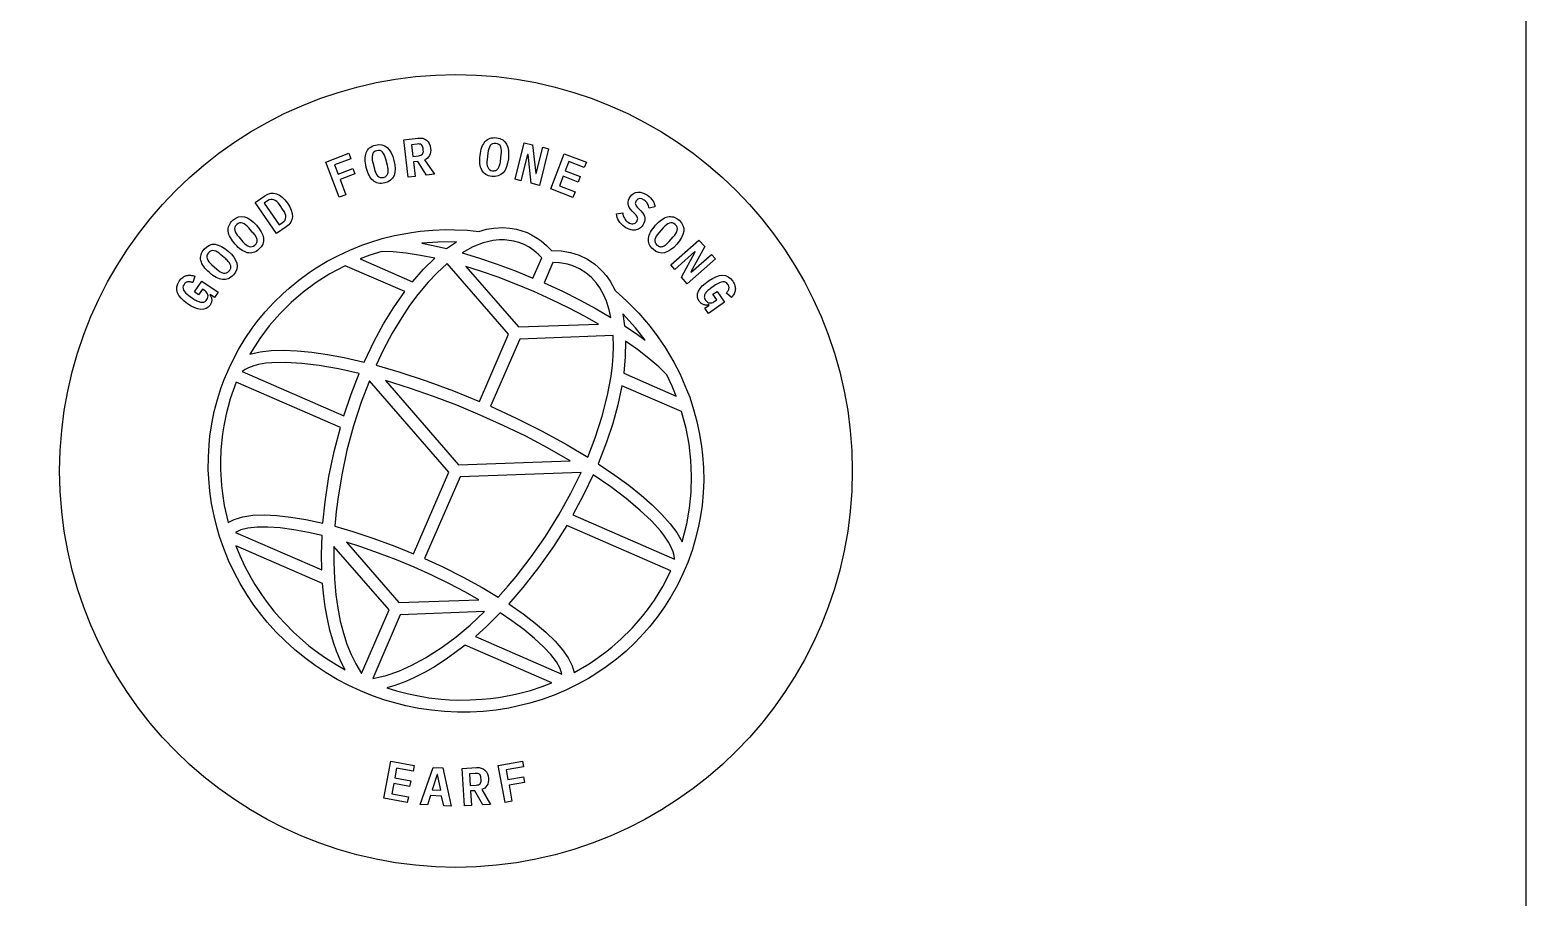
# Model space of a CAD drawing. Header units: millimetres. Extents: x 0 to 600, y 0 to 400.
# Drawn here: x 524.5 to 600, y 180.5 to 224.2 of the extents above; entities that cross this region are included whole.
import ezdxf

# ---------------------------------------------------------------- set-up
doc = ezdxf.new("R2010")
doc.units = ezdxf.units.MM
for name, color, linetype in [('CUT', 7, 'Continuous'), ('ENGRAVE_BACK_MIRRORED', 7, 'Continuous'), ('ENGRAVE_FRONT', 7, 'Continuous'), ('SHEET', 7, 'Continuous')]:
    doc.layers.add(name, color=color, linetype=linetype)

msp = doc.modelspace()

# ---------------------------------------------------------------- linework, layer by layer
at = {"layer": 'CUT'}
msp.add_circle((546, 202), 20, dxfattribs=at)
at = {"layer": 'ENGRAVE_BACK_MIRRORED'}
for points in [[(557.992, 205.107), (558.16, 204.486), (558.295, 203.859), (558.396, 203.226), (558.445, 202.797), (558.49, 202.16), (558.499, 201.522), (558.475, 200.891), (558.417, 200.258), (558.324, 199.629), (558.243, 199.208), (558.094, 198.591), (557.912, 197.983), (557.697, 197.386), (557.452, 196.807), (557.174, 196.238), (556.865, 195.684), (556.526, 195.147), (556.158, 194.629), (555.763, 194.132), (555.48, 193.808), (555.045, 193.351), (554.58, 192.914), (554.092, 192.502), (553.582, 192.116), (553.052, 191.758), (552.682, 191.531), (552.12, 191.22), (551.541, 190.939), (550.947, 190.688), (550.345, 190.469), (549.726, 190.28), (549.096, 190.124), (548.667, 190.036), (548.024, 189.934), (547.376, 189.866), (546.724, 189.83), (546.071, 189.828), (545.417, 189.859), (544.77, 189.922), (544.121, 190.019), (543.477, 190.149), (542.84, 190.311), (542.416, 190.439), (541.795, 190.654), (541.187, 190.899), (540.588, 191.177), (540.006, 191.484), (539.441, 191.819), (538.894, 192.182), (538.366, 192.572), (537.858, 192.988), (537.377, 193.425), (536.916, 193.888), (536.479, 194.374), (536.199, 194.714), (535.807, 195.235), (535.442, 195.773), (535.109, 196.325), (534.803, 196.896), (534.527, 197.482), (534.283, 198.079), (534.071, 198.688), (533.947, 199.104), (533.79, 199.727), (533.667, 200.351), (533.577, 200.985), (533.522, 201.622), (533.503, 202.053), (533.505, 202.69), (533.54, 203.32), (533.584, 203.748), (533.676, 204.377), (533.802, 204.994), (533.962, 205.608), (534.155, 206.212), (534.303, 206.614), (534.548, 207.193), (534.733, 207.579), (535.029, 208.133), (535.358, 208.676), (535.716, 209.2), (535.974, 209.543), (536.375, 210.029), (536.806, 210.498), (537.262, 210.943), (537.584, 211.229), (538.075, 211.629), (538.592, 212.006), (538.953, 212.245), (539.503, 212.576), (540.071, 212.877), (540.65, 213.146), (541.249, 213.387), (541.66, 213.533), (542.28, 213.721), (542.904, 213.876), (543.761, 214.035), (544.192, 214.092), (544.836, 214.15), (545.488, 214.174), (545.929, 214.172), (546.578, 214.142), (547.161, 214.086), (547.542, 214.19), (547.907, 214.253), (548.364, 214.279), (548.719, 214.256), (549.046, 214.199), (549.277, 214.137), (549.588, 214.022), (549.806, 213.919), (550.099, 213.747), (550.301, 213.605), (550.571, 213.38), (550.825, 213.128), (551.303, 213.104), (551.773, 213.021), (552.216, 212.881), (552.629, 212.682), (553.007, 212.427), (553.182, 212.279), (553.419, 212.041), (553.575, 211.853), (553.775, 211.569), (554.028, 211.109), (554.627, 210.572), (555.233, 209.952), (555.798, 209.29), (556.193, 208.765), (556.555, 208.231), (556.782, 207.862), (556.999, 207.482), (557.292, 206.91), (557.641, 206.116), (557.793, 205.714), (557.992, 205.107)], [(544.933, 212.727), (544.207, 212.876), (543.489, 212.99), (542.834, 213.057), (542.259, 213.077), (541.658, 212.883), (541.16, 212.694), (543.809, 211.546), (544.367, 212.177), (544.933, 212.727)], [(546.032, 213.556), (545.084, 213.549), (544.285, 213.485), (544.846, 213.374), (545.529, 213.215), (546.032, 213.556)], [(550.33, 212.759), (550.161, 212.924), (549.927, 213.118), (549.685, 213.283), (549.435, 213.418), (549.178, 213.524), (548.913, 213.6), (548.456, 213.663), (548.171, 213.661), (547.878, 213.63), (547.375, 213.511), (546.855, 213.306), (546.309, 213.006), (547.129, 212.758), (548.032, 212.454), (548.947, 212.114), (549.886, 211.733), (550.33, 212.759)], [(543.417, 211.047), (540.401, 212.355), (539.626, 211.939), (538.942, 211.503), (538.293, 211.02), (537.681, 210.494), (537.109, 209.927), (536.581, 209.321), (536.098, 208.679), (535.593, 207.884), (536.111, 208.006), (536.67, 208.071), (537.293, 208.089), (537.979, 208.061), (538.722, 207.989), (539.52, 207.873), (540.364, 207.715), (541.361, 207.487), (541.869, 208.546), (542.344, 209.416), (542.848, 210.235), (543.417, 211.047)], [(541.964, 207.332), (543.122, 206.997), (544.488, 206.549), (545.876, 206.037), (547.185, 205.505), (548.657, 208.899), (545.559, 212.458), (545.027, 211.974), (544.599, 211.524), (544.073, 210.895), (543.661, 210.341), (543.262, 209.745), (542.781, 208.946), (542.326, 208.092), (541.964, 207.332)], [(553.184, 209.413), (552.513, 209.79), (551.677, 210.228), (550.811, 210.649), (549.924, 211.05), (549.025, 211.424), (548.125, 211.768), (547.234, 212.079), (546.5, 212.311), (549.15, 209.266), (553.184, 209.413)], [(550.448, 211.489), (551.368, 211.064), (552.241, 210.629), (553.081, 210.177), (553.822, 209.749), (553.735, 210.125), (553.592, 210.568), (553.462, 210.872), (553.26, 211.236), (553.089, 211.48), (552.834, 211.764), (552.551, 212.003), (552.239, 212.196), (551.898, 212.345), (551.623, 212.426), (551.232, 212.495), (550.893, 212.515), (550.448, 211.489)], [(555.555, 208.599), (555.056, 209.225), (554.413, 209.922), (554.508, 209.322), (555.091, 208.932), (555.555, 208.599)], [(553.826, 206.782), (553.894, 207.328), (553.932, 207.801), (553.948, 208.258), (553.935, 208.826), (549.22, 208.655), (547.748, 205.261), (549.032, 204.669), (550.354, 204.006), (551.615, 203.315), (552.651, 202.698), (553.025, 203.667), (553.379, 204.76), (553.65, 205.821), (553.826, 206.782)], [(557.114, 205.777), (556.912, 206.27), (556.643, 206.841), (556.235, 207.247), (555.739, 207.679), (555.164, 208.125), (554.559, 208.553), (554.544, 207.764), (554.466, 206.926), (557.114, 205.777)], [(541.115, 206.916), (540.071, 207.148), (539.104, 207.318), (538.215, 207.427), (537.415, 207.474), (536.715, 207.459), (536.406, 207.429), (536.039, 207.368), (535.8, 207.306), (535.531, 207.206), (535.368, 207.12), (535.216, 207.01), (540.345, 204.786), (540.71, 205.873), (541.115, 206.916)], [(534.503, 199.395), (534.811, 199.557), (535.243, 199.688), (535.741, 199.761), (536.319, 199.782), (536.956, 199.752), (537.661, 199.673), (538.418, 199.546), (539.286, 199.358), (539.398, 200.447), (539.592, 201.712), (539.854, 202.977), (540.169, 204.194), (534.909, 206.475), (534.609, 205.632), (534.4, 204.858), (534.28, 204.268), (534.218, 203.871), (534.137, 203.072), (534.114, 202.468), (534.117, 202.065), (534.165, 201.259), (534.211, 200.857), (534.307, 200.256), (534.503, 199.395)], [(540.832, 204.28), (540.5, 203.045), (540.234, 201.808), (540.034, 200.573), (539.959, 199.961), (539.89, 199.205), (540.801, 198.942), (541.849, 198.599), (542.916, 198.205), (543.855, 197.824), (545.642, 201.945), (541.629, 206.554), (541.217, 205.469), (540.832, 204.28)], [(547.223, 204.821), (546.047, 205.311), (544.87, 205.761), (543.705, 206.167), (542.435, 206.563), (546.135, 202.312), (551.767, 202.516), (550.611, 203.173), (549.518, 203.746), (548.384, 204.298), (547.223, 204.821)], [(553.176, 202.365), (554.024, 201.792), (554.716, 201.285), (555.347, 200.781), (555.907, 200.288), (556.396, 199.807), (556.809, 199.339), (557.143, 198.887), (557.408, 198.426), (557.643, 199.338), (557.782, 200.129), (557.863, 200.928), (557.887, 201.733), (557.852, 202.54), (557.76, 203.344), (557.611, 204.141), (557.386, 204.991), (554.369, 206.299), (554.166, 205.328), (553.912, 204.401), (553.602, 203.459), (553.176, 202.365)], [(551.197, 199.786), (551.801, 200.88), (552.312, 201.922), (546.204, 201.701), (544.418, 197.58), (545.339, 197.155), (546.355, 196.645), (547.322, 196.115), (548.136, 195.629), (548.641, 196.196), (549.037, 196.67), (549.801, 197.66), (550.522, 198.7), (551.197, 199.786)], [(557.028, 197.553), (557.005, 197.739), (556.956, 197.917), (556.845, 198.182), (556.726, 198.399), (556.521, 198.708), (556.331, 198.954), (555.864, 199.475), (555.283, 200.027), (554.596, 200.601), (553.811, 201.191), (552.927, 201.795), (552.443, 200.786), (551.899, 199.777), (557.028, 197.553)], [(539.246, 198.737), (538.557, 198.893), (537.81, 199.03), (537.122, 199.121), (536.503, 199.164), (535.959, 199.161), (535.502, 199.113), (535.139, 199.025), (534.867, 198.9), (539.231, 197.007), (539.219, 197.781), (539.246, 198.737)], [(548.661, 195.294), (549.391, 194.789), (550.001, 194.322), (550.541, 193.862), (550.998, 193.418), (551.378, 192.981), (551.665, 192.568), (551.865, 192.163), (551.957, 191.828), (552.72, 192.273), (553.058, 192.497), (553.548, 192.855), (553.864, 193.107), (554.319, 193.506), (554.891, 194.073), (555.419, 194.679), (555.666, 194.996), (556.015, 195.486), (556.437, 196.168), (556.847, 196.963), (551.587, 199.243), (550.914, 198.182), (550.169, 197.126), (549.379, 196.12), (548.661, 195.294)], [(534.886, 198.223), (535.088, 197.73), (535.35, 197.174), (535.641, 196.63), (535.851, 196.276), (536.188, 195.758), (536.429, 195.422), (536.811, 194.933), (537.08, 194.618), (537.36, 194.312), (537.799, 193.87), (538.105, 193.588), (538.581, 193.184), (539.078, 192.804), (539.419, 192.565), (539.947, 192.228), (540.401, 191.967), (540.205, 192.356), (539.975, 192.902), (539.819, 193.348), (539.642, 193.966), (539.527, 194.462), (539.403, 195.145), (539.331, 195.685), (539.27, 196.322), (534.886, 198.223)], [(539.869, 196.549), (539.94, 195.754), (540.036, 195.073), (540.162, 194.428), (540.316, 193.821), (540.498, 193.256), (540.706, 192.736), (540.938, 192.263), (541.234, 191.779), (542.626, 194.99), (539.839, 198.193), (539.835, 197.395), (539.869, 196.549)], [(540.47, 198.402), (543.12, 195.357), (547.154, 195.504), (546.482, 195.881), (545.647, 196.319), (544.781, 196.741), (543.893, 197.141), (542.994, 197.515), (542.095, 197.859), (541.204, 198.17), (540.47, 198.402)], [(541.797, 191.535), (542.108, 191.591), (542.476, 191.683), (543.115, 191.899), (543.78, 192.193), (544.464, 192.563), (545.301, 193.104), (546.007, 193.632), (546.712, 194.226), (547.432, 194.9), (543.189, 194.746), (541.797, 191.535)], [(551.347, 191.754), (551.252, 192.038), (551.068, 192.364), (550.791, 192.731), (550.422, 193.129), (549.967, 193.552), (549.43, 193.992), (548.82, 194.443), (548.235, 194.839), (547.556, 194.167), (546.982, 193.647), (551.347, 191.754)], [(546.456, 193.206), (545.949, 192.815), (545.505, 192.499), (544.923, 192.123), (544.482, 191.868), (543.909, 191.574), (543.477, 191.383), (542.922, 191.178), (542.504, 191.055), (543.004, 190.902), (543.611, 190.747), (544.019, 190.662), (544.636, 190.559), (545.256, 190.487), (545.671, 190.457), (546.086, 190.441), (546.709, 190.443), (547.329, 190.477), (547.741, 190.518), (548.15, 190.572), (548.76, 190.679), (549.162, 190.768), (549.757, 190.927), (550.342, 191.117), (550.84, 191.306), (546.456, 193.206)]]:
    msp.add_lwpolyline(points, close=True, dxfattribs=at)
at = {"layer": 'ENGRAVE_FRONT'}
for points in [[(541.707, 216.767), (541.659, 216.838), (541.615, 216.917), (541.574, 217.004), (541.537, 217.099), (541.504, 217.201), (541.474, 217.311), (541.449, 217.421), (541.431, 217.527), (541.42, 217.628), (541.415, 217.724), (541.417, 217.816), (541.427, 217.901), (541.443, 217.981), (541.468, 218.056), (541.499, 218.124), (541.539, 218.187), (541.585, 218.244), (541.64, 218.296), (541.702, 218.341), (541.772, 218.38), (541.85, 218.412), (541.935, 218.438), (542.107, 218.463), (542.263, 218.452), (542.402, 218.403), (542.526, 218.317), (542.634, 218.197), (542.727, 218.047), (542.806, 217.867), (542.869, 217.656), (542.911, 217.44), (542.926, 217.244), (542.913, 217.068), (542.874, 216.911), (542.804, 216.778), (542.703, 216.67), (542.571, 216.587), (542.407, 216.53), (542.319, 216.512), (542.235, 216.504), (542.155, 216.506), (542.079, 216.517), (542.007, 216.538), (541.939, 216.566), (541.875, 216.604), (541.815, 216.65), (541.759, 216.704), (541.707, 216.767)], [(544.692, 218.403), (544.717, 218.276), (544.723, 218.176), (544.716, 218.082), (544.696, 217.995), (544.663, 217.915), (544.618, 217.844), (544.561, 217.785), (544.492, 217.737), (544.411, 217.702), (544.908, 216.978), (544.519, 216.93), (544.07, 217.619), (543.857, 217.593), (543.946, 216.861), (543.592, 216.818), (543.362, 218.704), (544.078, 218.791), (544.209, 218.797), (544.326, 218.781), (544.429, 218.744), (544.519, 218.685), (544.593, 218.608), (544.651, 218.514), (544.692, 218.403)], [(544.327, 218.341), (544.309, 218.39), (544.284, 218.43), (544.253, 218.46), (544.214, 218.481), (544.165, 218.493), (544.107, 218.497), (544.04, 218.493), (543.751, 218.458), (543.823, 217.869), (544.112, 217.904), (544.178, 217.915), (544.233, 217.933), (544.277, 217.957), (544.311, 217.987), (544.334, 218.024), (544.348, 218.068), (544.353, 218.12), (544.35, 218.18), (544.338, 218.282), (544.327, 218.341)], [(547.24, 217.328), (547.22, 217.411), (547.207, 217.501), (547.2, 217.597), (547.199, 217.699), (547.204, 217.807), (547.215, 217.92), (547.231, 218.031), (547.252, 218.136), (547.277, 218.235), (547.307, 218.327), (547.342, 218.412), (547.381, 218.488), (547.425, 218.557), (547.474, 218.618), (547.528, 218.671), (547.587, 218.715), (547.651, 218.752), (547.72, 218.781), (547.795, 218.801), (547.874, 218.813), (547.958, 218.815), (548.047, 218.808), (548.217, 218.771), (548.358, 218.705), (548.472, 218.61), (548.556, 218.486), (548.615, 218.336), (548.649, 218.162), (548.658, 217.966), (548.642, 217.746), (548.604, 217.529), (548.549, 217.341), (548.474, 217.18), (548.381, 217.048), (548.269, 216.948), (548.136, 216.883), (547.983, 216.853), (547.81, 216.858), (547.721, 216.872), (547.64, 216.895), (547.566, 216.925), (547.499, 216.963), (547.439, 217.007), (547.385, 217.058), (547.339, 217.116), (547.299, 217.18), (547.266, 217.251), (547.24, 217.328)], [(548.168, 217.326), (548.187, 217.368), (548.202, 217.414), (548.216, 217.464), (548.228, 217.517), (548.239, 217.573), (548.247, 217.632), (548.286, 217.954), (548.295, 218.07), (548.294, 218.174), (548.282, 218.266), (548.258, 218.347), (548.222, 218.414), (548.168, 218.465), (548.098, 218.5), (548.012, 218.519), (547.924, 218.521), (547.847, 218.504), (547.783, 218.467), (547.732, 218.411), (547.69, 218.338), (547.656, 218.252), (547.629, 218.151), (547.61, 218.036), (547.571, 217.712), (547.562, 217.596), (547.563, 217.492), (547.575, 217.4), (547.599, 217.319), (547.635, 217.252), (547.689, 217.201), (547.759, 217.166), (547.845, 217.147), (547.891, 217.143), (547.933, 217.145), (547.973, 217.152), (548.009, 217.164), (548.042, 217.18), (548.073, 217.201), (548.1, 217.226), (548.125, 217.255), (548.148, 217.289), (548.168, 217.326)], [(550.672, 218.254), (550.216, 216.409), (549.791, 216.514), (549.635, 217.958), (549.608, 217.964), (549.281, 216.64), (548.985, 216.714), (549.441, 218.558), (549.867, 218.453), (550.023, 217.009), (550.049, 217.003), (550.377, 218.327), (550.672, 218.254)], [(540.156, 216.699), (540.446, 215.936), (540.113, 215.809), (539.437, 217.585), (540.597, 218.026), (540.702, 217.752), (539.875, 217.437), (540.051, 216.974), (540.797, 217.258), (540.901, 216.983), (540.156, 216.699)], [(542.576, 217.095), (542.578, 217.141), (542.576, 217.19), (542.571, 217.241), (542.564, 217.295), (542.553, 217.351), (542.54, 217.409), (542.462, 217.724), (542.43, 217.835), (542.392, 217.932), (542.347, 218.014), (542.297, 218.081), (542.239, 218.131), (542.171, 218.159), (542.093, 218.167), (542.005, 218.155), (541.922, 218.125), (541.857, 218.082), (541.81, 218.025), (541.782, 217.954), (541.768, 217.871), (541.767, 217.778), (541.778, 217.674), (541.802, 217.561), (541.88, 217.243), (541.913, 217.132), (541.951, 217.035), (541.995, 216.953), (542.046, 216.886), (542.104, 216.837), (542.172, 216.808), (542.25, 216.8), (542.337, 216.812), (542.381, 216.826), (542.42, 216.842), (542.455, 216.863), (542.484, 216.887), (542.51, 216.914), (542.531, 216.944), (542.548, 216.977), (542.561, 217.014), (542.57, 217.053), (542.576, 217.095)], [(551.407, 216.866), (551.221, 216.377), (552.009, 216.077), (551.905, 215.802), (550.783, 216.229), (551.459, 218.005), (552.581, 217.578), (552.476, 217.303), (551.687, 217.604), (551.511, 217.14), (552.272, 216.851), (552.167, 216.576), (551.407, 216.866)], [(537.494, 215.511), (537.609, 215.326), (537.689, 215.15), (537.736, 214.984), (537.748, 214.827), (537.724, 214.682), (537.664, 214.547), (537.567, 214.424), (537.433, 214.313), (536.948, 213.977), (535.866, 215.538), (536.351, 215.875), (536.502, 215.961), (536.652, 216.008), (536.799, 216.017), (536.944, 215.987), (537.086, 215.921), (537.226, 215.819), (537.362, 215.683), (537.494, 215.511)], [(554.108, 214.966), (554.412, 215.027), (554.424, 214.949), (554.442, 214.876), (554.467, 214.809), (554.498, 214.747), (554.535, 214.69), (554.578, 214.638), (554.627, 214.59), (554.682, 214.547), (554.748, 214.507), (554.812, 214.48), (554.872, 214.466), (554.93, 214.465), (554.985, 214.477), (555.035, 214.502), (555.081, 214.54), (555.123, 214.59), (555.15, 214.637), (555.166, 214.682), (555.172, 214.726), (555.167, 214.769), (555.151, 214.814), (555.124, 214.861), (555.085, 214.91), (555.034, 214.963), (554.887, 215.105), (554.803, 215.199), (554.741, 215.292), (554.703, 215.385), (554.687, 215.477), (554.69, 215.567), (554.709, 215.655), (554.743, 215.74), (554.792, 215.823), (554.874, 215.922), (554.965, 215.996), (555.065, 216.044), (555.175, 216.066), (555.291, 216.063), (555.411, 216.035), (555.534, 215.983), (555.661, 215.906), (555.747, 215.841), (555.821, 215.773), (555.885, 215.703), (555.937, 215.629), (555.978, 215.553), (556.009, 215.477), (556.03, 215.4), (556.041, 215.322), (555.741, 215.258), (555.733, 215.316), (555.718, 215.372), (555.698, 215.426), (555.673, 215.479), (555.64, 215.53), (555.6, 215.578), (555.552, 215.623), (555.497, 215.665), (555.376, 215.73), (555.269, 215.745), (555.176, 215.713), (555.096, 215.632), (555.07, 215.587), (555.055, 215.544), (555.05, 215.501), (555.055, 215.458), (555.072, 215.414), (555.1, 215.367), (555.139, 215.316), (555.191, 215.262), (555.334, 215.119), (555.413, 215.03), (555.472, 214.94), (555.512, 214.85), (555.532, 214.76), (555.534, 214.671), (555.517, 214.582), (555.484, 214.493), (555.432, 214.406), (555.392, 214.354), (555.35, 214.307), (555.304, 214.267), (555.255, 214.232), (555.204, 214.203), (555.15, 214.18), (555.093, 214.163), (555.035, 214.153), (554.974, 214.149), (554.912, 214.151), (554.848, 214.161), (554.782, 214.177), (554.715, 214.201), (554.647, 214.231), (554.578, 214.269), (554.508, 214.314), (554.414, 214.386), (554.333, 214.461), (554.266, 214.54), (554.212, 214.622), (554.171, 214.706), (554.139, 214.792), (554.118, 214.878), (554.108, 214.966)], [(537.093, 215.435), (537.023, 215.526), (536.952, 215.597), (536.879, 215.651), (536.805, 215.686), (536.729, 215.702), (536.652, 215.697), (536.574, 215.672), (536.494, 215.626), (536.317, 215.504), (537.074, 214.412), (537.251, 214.534), (537.321, 214.593), (537.372, 214.658), (537.404, 214.728), (537.416, 214.804), (537.409, 214.886), (537.384, 214.974), (537.341, 215.066), (537.281, 215.164), (537.093, 215.435)], [(535.395, 213.033), (535.32, 213.064), (535.244, 213.105), (535.168, 213.154), (535.091, 213.212), (535.014, 213.279), (534.937, 213.354), (534.859, 213.437), (534.787, 213.523), (534.721, 213.608), (534.664, 213.692), (534.615, 213.775), (534.574, 213.857), (534.543, 213.937), (534.52, 214.016), (534.507, 214.093), (534.503, 214.168), (534.509, 214.242), (534.523, 214.315), (534.547, 214.386), (534.581, 214.455), (534.625, 214.522), (534.679, 214.586), (534.743, 214.649), (534.883, 214.752), (535.026, 214.814), (535.172, 214.836), (535.322, 214.818), (535.473, 214.762), (535.626, 214.673), (535.779, 214.55), (535.933, 214.393), (536.071, 214.221), (536.176, 214.055), (536.247, 213.893), (536.284, 213.736), (536.285, 213.585), (536.247, 213.443), (536.168, 213.308), (536.05, 213.181), (535.98, 213.124), (535.909, 213.078), (535.838, 213.043), (535.765, 213.017), (535.692, 213.001), (535.618, 212.995), (535.544, 212.999), (535.47, 213.011), (535.395, 213.033)], [(535.95, 213.72), (535.935, 213.76), (535.916, 213.801), (535.892, 213.844), (535.863, 213.887), (535.832, 213.931), (535.796, 213.976), (535.757, 214.021), (535.542, 214.263), (535.461, 214.347), (535.382, 214.414), (535.305, 214.466), (535.229, 214.502), (535.154, 214.519), (535.081, 214.512), (535.008, 214.483), (534.937, 214.431), (534.877, 214.366), (534.839, 214.297), (534.825, 214.225), (534.833, 214.149), (534.859, 214.07), (534.902, 213.987), (534.96, 213.9), (535.034, 213.811), (535.251, 213.567), (535.331, 213.483), (535.41, 213.415), (535.488, 213.364), (535.564, 213.328), (535.638, 213.311), (535.712, 213.317), (535.784, 213.346), (535.856, 213.398), (535.889, 213.431), (535.915, 213.464), (535.936, 213.498), (535.952, 213.533), (535.961, 213.568), (535.966, 213.605), (535.965, 213.642), (535.96, 213.681), (535.95, 213.72)], [(555.728, 213.814), (555.75, 213.892), (555.781, 213.972), (555.822, 214.053), (555.87, 214.136), (555.928, 214.22), (555.993, 214.306), (556.067, 214.393), (556.144, 214.475), (556.221, 214.55), (556.298, 214.616), (556.374, 214.675), (556.451, 214.725), (556.527, 214.765), (556.602, 214.797), (556.677, 214.819), (556.752, 214.831), (556.826, 214.834), (556.899, 214.828), (556.973, 214.813), (557.045, 214.787), (557.117, 214.751), (557.187, 214.705), (557.257, 214.649), (557.375, 214.522), (557.454, 214.387), (557.493, 214.244), (557.492, 214.094), (557.454, 213.937), (557.383, 213.775), (557.279, 213.609), (557.141, 213.437), (556.986, 213.28), (556.833, 213.157), (556.68, 213.068), (556.529, 213.012), (556.38, 212.994), (556.233, 213.016), (556.09, 213.078), (555.95, 213.181), (555.886, 213.243), (555.832, 213.308), (555.789, 213.375), (555.755, 213.444), (555.731, 213.515), (555.716, 213.587), (555.711, 213.661), (555.715, 213.737), (555.728, 213.814)], [(556.474, 213.342), (556.512, 213.362), (556.551, 213.386), (556.59, 213.415), (556.63, 213.448), (556.67, 213.484), (556.711, 213.525), (556.751, 213.569), (556.966, 213.811), (557.04, 213.9), (557.098, 213.987), (557.141, 214.07), (557.167, 214.149), (557.175, 214.225), (557.161, 214.297), (557.123, 214.366), (557.063, 214.431), (556.992, 214.483), (556.919, 214.512), (556.846, 214.519), (556.771, 214.502), (556.695, 214.466), (556.618, 214.414), (556.539, 214.347), (556.458, 214.263), (556.241, 214.019), (556.167, 213.929), (556.109, 213.843), (556.067, 213.76), (556.04, 213.681), (556.032, 213.605), (556.047, 213.532), (556.084, 213.464), (556.144, 213.398), (556.18, 213.37), (556.216, 213.347), (556.252, 213.33), (556.288, 213.319), (556.325, 213.314), (556.362, 213.313), (556.399, 213.318), (556.436, 213.328), (556.474, 213.342)], [(534.139, 211.67), (534.06, 211.692), (533.98, 211.723), (533.899, 211.763), (533.816, 211.811), (533.731, 211.868), (533.645, 211.933), (533.558, 212.006), (533.476, 212.083), (533.401, 212.159), (533.334, 212.236), (533.275, 212.312), (533.224, 212.389), (533.183, 212.464), (533.152, 212.54), (533.129, 212.615), (533.116, 212.689), (533.113, 212.763), (533.119, 212.837), (533.134, 212.91), (533.159, 212.983), (533.194, 213.054), (533.24, 213.125), (533.296, 213.195), (533.423, 213.314), (533.557, 213.393), (533.7, 213.433), (533.85, 213.433), (534.007, 213.396), (534.169, 213.325), (534.336, 213.222), (534.509, 213.085), (534.666, 212.931), (534.79, 212.778), (534.88, 212.626), (534.937, 212.475), (534.956, 212.326), (534.935, 212.179), (534.873, 212.036), (534.771, 211.896), (534.708, 211.831), (534.644, 211.777), (534.577, 211.733), (534.508, 211.699), (534.438, 211.674), (534.365, 211.659), (534.291, 211.654), (534.216, 211.657), (534.139, 211.67)], [(534.607, 212.419), (534.587, 212.457), (534.563, 212.495), (534.534, 212.535), (534.5, 212.574), (534.464, 212.614), (534.423, 212.654), (534.379, 212.694), (534.136, 212.909), (534.046, 212.982), (533.959, 213.039), (533.876, 213.082), (533.796, 213.108), (533.72, 213.115), (533.648, 213.1), (533.58, 213.063), (533.515, 213.002), (533.463, 212.931), (533.434, 212.858), (533.429, 212.784), (533.445, 212.71), (533.482, 212.634), (533.534, 212.557), (533.602, 212.478), (533.686, 212.398), (533.931, 212.182), (534.021, 212.109), (534.108, 212.051), (534.191, 212.009), (534.271, 211.983), (534.347, 211.975), (534.419, 211.99), (534.487, 212.028), (534.552, 212.088), (534.581, 212.124), (534.603, 212.16), (534.62, 212.197), (534.631, 212.233), (534.636, 212.27), (534.636, 212.307), (534.631, 212.344), (534.621, 212.381), (534.607, 212.419)], [(558.897, 212.926), (559.099, 212.698), (557.673, 211.441), (557.383, 211.77), (558.077, 213.046), (558.059, 213.066), (557.036, 212.164), (556.834, 212.393), (558.26, 213.649), (558.55, 213.321), (557.856, 212.045), (557.874, 212.025), (558.897, 212.926)], [(533.664, 210.713), (533.67, 210.681), (533.673, 210.649), (533.674, 210.615), (533.672, 210.582), (533.667, 210.547), (533.659, 210.512), (533.647, 210.476), (533.632, 210.44), (533.612, 210.403), (533.589, 210.367), (533.499, 210.264), (533.393, 210.194), (533.271, 210.156), (533.132, 210.15), (532.98, 210.176), (532.817, 210.231), (532.643, 210.317), (532.459, 210.432), (532.277, 210.57), (532.131, 210.71), (532.021, 210.851), (531.947, 210.994), (531.91, 211.139), (531.913, 211.285), (531.956, 211.433), (532.039, 211.581), (532.08, 211.637), (532.122, 211.686), (532.166, 211.729), (532.211, 211.765), (532.258, 211.796), (532.305, 211.822), (532.354, 211.843), (532.403, 211.858), (532.454, 211.868), (532.505, 211.874), (532.557, 211.875), (532.609, 211.872), (532.662, 211.864), (532.716, 211.854), (532.769, 211.84), (532.822, 211.823), (532.714, 211.502), (532.684, 211.51), (532.653, 211.519), (532.623, 211.526), (532.593, 211.533), (532.563, 211.538), (532.534, 211.541), (532.506, 211.542), (532.477, 211.54), (532.45, 211.535), (532.423, 211.528), (532.397, 211.518), (532.371, 211.505), (532.346, 211.489), (532.323, 211.469), (532.3, 211.444), (532.278, 211.414), (532.238, 211.342), (532.221, 211.269), (532.225, 211.197), (532.251, 211.126), (532.296, 211.054), (532.357, 210.984), (532.434, 210.914), (532.527, 210.844), (532.778, 210.672), (532.828, 210.639), (532.878, 210.609), (532.926, 210.582), (532.973, 210.559), (533.02, 210.54), (533.065, 210.525), (533.109, 210.514), (533.151, 210.508), (533.192, 210.507), (533.231, 210.51), (533.269, 210.519), (533.305, 210.532), (533.338, 210.551), (533.371, 210.576), (533.401, 210.607), (533.429, 210.644), (533.465, 210.707), (533.486, 210.768), (533.493, 210.828), (533.485, 210.887), (533.464, 210.943), (533.433, 210.994), (533.391, 211.041), (533.338, 211.083), (533.21, 211.171), (533.014, 210.886), (532.801, 211.032), (533.177, 211.58), (533.996, 211.018), (533.816, 210.755), (533.598, 210.905), (533.586, 210.887), (533.602, 210.86), (533.617, 210.832), (533.631, 210.804), (533.644, 210.774), (533.655, 210.744), (533.664, 210.713)], [(558.572, 210.369), (558.54, 210.375), (558.508, 210.384), (558.477, 210.395), (558.446, 210.409), (558.416, 210.426), (558.386, 210.447), (558.357, 210.47), (558.329, 210.498), (558.302, 210.529), (558.276, 210.564), (558.212, 210.685), (558.185, 210.809), (558.194, 210.937), (558.238, 211.068), (558.317, 211.201), (558.428, 211.333), (558.57, 211.464), (558.744, 211.595), (558.938, 211.715), (559.121, 211.801), (559.293, 211.852), (559.453, 211.87), (559.601, 211.852), (559.736, 211.796), (559.858, 211.703), (559.967, 211.572), (560.004, 211.514), (560.035, 211.457), (560.059, 211.401), (560.077, 211.345), (560.089, 211.291), (560.096, 211.237), (560.097, 211.185), (560.094, 211.133), (560.085, 211.082), (560.072, 211.032), (560.055, 210.983), (560.033, 210.936), (560.007, 210.889), (559.978, 210.843), (559.946, 210.798), (559.911, 210.755), (559.65, 210.972), (559.669, 210.997), (559.687, 211.022), (559.705, 211.047), (559.722, 211.073), (559.738, 211.099), (559.751, 211.125), (559.762, 211.151), (559.77, 211.178), (559.776, 211.206), (559.779, 211.233), (559.779, 211.261), (559.777, 211.29), (559.77, 211.319), (559.76, 211.348), (559.745, 211.379), (559.725, 211.41), (559.672, 211.473), (559.61, 211.515), (559.542, 211.537), (559.466, 211.539), (559.383, 211.522), (559.295, 211.491), (559.202, 211.445), (559.104, 211.383), (558.852, 211.21), (558.803, 211.176), (558.758, 211.14), (558.716, 211.105), (558.677, 211.069), (558.642, 211.033), (558.612, 210.996), (558.586, 210.959), (558.565, 210.921), (558.549, 210.884), (558.538, 210.846), (558.533, 210.808), (558.532, 210.77), (558.538, 210.731), (558.549, 210.693), (558.568, 210.653), (558.592, 210.613), (558.637, 210.557), (558.687, 210.515), (558.74, 210.487), (558.798, 210.474), (558.858, 210.473), (558.917, 210.483), (558.976, 210.506), (559.035, 210.54), (559.163, 210.628), (558.967, 210.913), (559.18, 211.059), (559.556, 210.512), (558.737, 209.95), (558.557, 210.212), (558.774, 210.362), (558.762, 210.38), (558.731, 210.374), (558.7, 210.37), (558.668, 210.367), (558.636, 210.366), (558.604, 210.366), (558.572, 210.369)], [(543.715, 186.366), (543.662, 186.077), (542.862, 186.224), (542.767, 185.71), (543.597, 185.557), (543.544, 185.268), (542.363, 185.485), (542.707, 187.354), (543.888, 187.137), (543.834, 186.848), (543.004, 187), (542.915, 186.513), (543.715, 186.366)], [(549.409, 186.573), (549.462, 186.284), (548.678, 186.139), (548.825, 185.336), (548.475, 185.272), (548.131, 187.14), (549.352, 187.365), (549.405, 187.076), (548.535, 186.916), (548.625, 186.429), (549.409, 186.573)], [(545.759, 185.084), (545.381, 185.106), (545.277, 185.595), (544.715, 185.63), (544.555, 185.157), (544.197, 185.178), (544.844, 187.043), (545.339, 187.013), (545.759, 185.084)], [(545.235, 185.89), (545.073, 186.677), (545.051, 186.678), (544.795, 185.917), (545.235, 185.89)], [(547.464, 186.903), (547.534, 186.821), (547.586, 186.724), (547.62, 186.611), (547.637, 186.483), (547.637, 186.382), (547.625, 186.289), (547.599, 186.203), (547.562, 186.125), (547.512, 186.057), (547.452, 186.001), (547.38, 185.958), (547.297, 185.928), (547.749, 185.175), (547.358, 185.151), (546.952, 185.866), (546.737, 185.853), (546.782, 185.116), (546.426, 185.095), (546.311, 186.991), (547.031, 187.035), (547.162, 187.033), (547.278, 187.01), (547.378, 186.967), (547.464, 186.903)], [(547.265, 186.349), (547.265, 186.408), (547.259, 186.512), (547.251, 186.571), (547.237, 186.621), (547.214, 186.662), (547.185, 186.694), (547.147, 186.717), (547.1, 186.733), (547.042, 186.74), (546.975, 186.74), (546.684, 186.722), (546.72, 186.13), (547.011, 186.147), (547.078, 186.155), (547.134, 186.17), (547.179, 186.191), (547.214, 186.218), (547.239, 186.254), (547.256, 186.297), (547.265, 186.349)]]:
    msp.add_lwpolyline(points, close=True, dxfattribs=at)
at = {"layer": 'SHEET'}
msp.add_lwpolyline([(0, 0), (600, 0), (600, 400), (0, 400)], close=True, dxfattribs=at)

doc.saveas('drawing.dxf')
